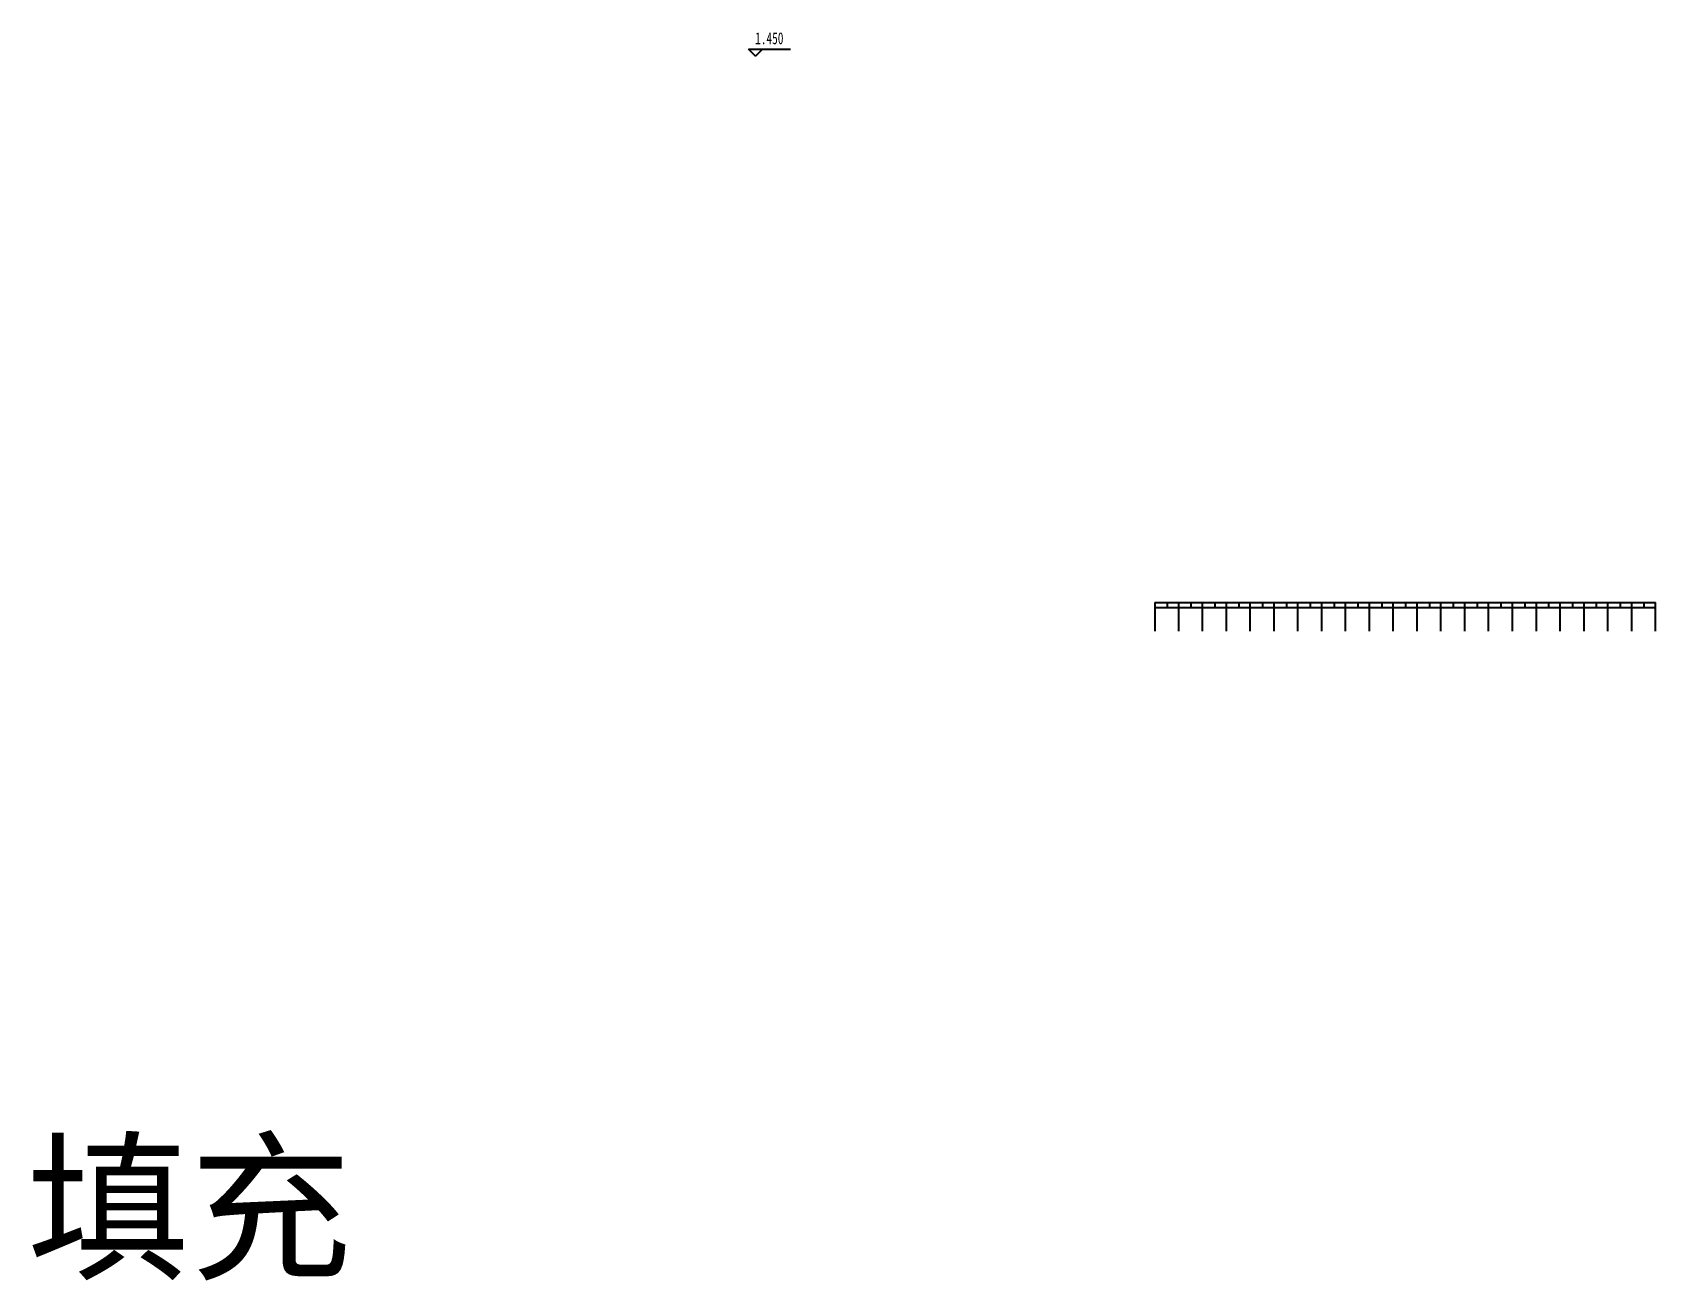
# Model space of a CAD drawing. Header units: millimetres. Extents: x -708 to 2021, y 59 to 1476.
# Drawn here: x 1340 to 2021, y 59 to 583 of the extents above; entities that cross this region are included whole.
import ezdxf

# ---------------------------------------------------------------- set-up
doc = ezdxf.new("R2010")
doc.units = ezdxf.units.MM
doc.styles.get("Standard").update_dxf_attribs({"font": 'txt', "bigfont": 'gbcbig.shx'})

msp = doc.modelspace()

# ---------------------------------------------------------------- linework, layer by layer
at = {"lineweight": 25}
for p, q in [((1640.3969, 576.16872), (1650.08096, 576.16872)), ((1643.36579, 573.16872), (1640.3969, 576.16872)), ((1643.36579, 573.16872), (1646.33467, 576.16872)), ((1650.08096, 576.16872), (1655.08096, 576.16872)), ((1655.08096, 576.16872), (1658.08096, 576.16872))]:
    msp.add_line(p, q, dxfattribs=at)
at = {"lineweight": -2}
for p, q in [((1810.89332, 343.91409), (2020.89332, 343.91409)), ((1810.89332, 343.91409), (1810.89332, 331.91409)), ((1810.89332, 341.91409), (2020.89332, 341.91409)), ((1816.02902, 343.91409), (1816.02902, 341.91409)), ((1820.89332, 331.91409), (1820.89332, 343.91409)), ((1826.02902, 343.91409), (1826.02902, 341.91409)), ((1826.02902, 343.91409), (1826.02902, 341.91409)), ((1830.89332, 331.91409), (1830.89332, 343.91409)), ((1836.02902, 343.91409), (1836.02902, 341.91409)), ((1840.89332, 331.91409), (1840.89332, 343.91409)), ((1846.02902, 343.91409), (1846.02902, 341.91409)), ((1850.89332, 331.91409), (1850.89332, 343.91409)), ((1856.02902, 343.91409), (1856.02902, 341.91409)), ((1860.89332, 331.91409), (1860.89332, 343.91409)), ((1866.02902, 343.91409), (1866.02902, 341.91409)), ((1870.89332, 331.91409), (1870.89332, 343.91409)), ((1876.02902, 343.91409), (1876.02902, 341.91409)), ((1880.89332, 331.91409), (1880.89332, 343.91409)), ((1886.02902, 343.91409), (1886.02902, 341.91409)), ((1890.89332, 331.91409), (1890.89332, 343.91409)), ((1896.02902, 343.91409), (1896.02902, 341.91409)), ((1900.89332, 331.91409), (1900.89332, 343.91409)), ((1906.02902, 343.91409), (1906.02902, 341.91409)), ((1910.89332, 331.91409), (1910.89332, 343.91409)), ((1916.02902, 343.91409), (1916.02902, 341.91409)), ((1920.89332, 331.91409), (1920.89332, 343.91409)), ((1926.02902, 343.91409), (1926.02902, 341.91409)), ((1930.89332, 331.91409), (1930.89332, 343.91409)), ((1936.02902, 343.91409), (1936.02902, 341.91409)), ((1940.89332, 331.91409), (1940.89332, 343.91409)), ((1946.02902, 343.91409), (1946.02902, 341.91409)), ((1950.89332, 331.91409), (1950.89332, 343.91409)), ((1956.02902, 343.91409), (1956.02902, 341.91409)), ((1960.89332, 331.91409), (1960.89332, 343.91409)), ((1966.02902, 343.91409), (1966.02902, 341.91409)), ((1970.89332, 331.91409), (1970.89332, 343.91409)), ((1976.02902, 343.91409), (1976.02902, 341.91409)), ((1980.89332, 331.91409), (1980.89332, 343.91409)), ((1986.02902, 343.91409), (1986.02902, 341.91409)), ((1990.89332, 331.91409), (1990.89332, 343.91409)), ((1996.02902, 343.91409), (1996.02902, 341.91409)), ((2000.89332, 331.91409), (2000.89332, 343.91409)), ((2000.89332, 331.91409), (2000.89332, 343.91409)), ((2006.02902, 343.91409), (2006.02902, 341.91409)), ((2010.89332, 331.91409), (2010.89332, 343.91409)), ((2010.89332, 331.91409), (2010.89332, 343.91409)), ((2016.02902, 343.91409), (2016.02902, 341.91409)), ((2020.89332, 331.91409), (2020.89332, 343.91409))]:
    msp.add_line(p, q, dxfattribs=at)

# ---------------------------------------------------------------- texts
at = {"lineweight": 25, "insert": (1649.13638, 583.17753), "char_height": 5, "width": 30, "attachment_point": 2}
msp.add_mtext('{\\fFangSong|b0|i0|c134|p49;\\W0.7;1.450}', dxfattribs=at)
at = {"lineweight": 0, "insert": (1405.94447, 115.06586), "char_height": 50, "width": 497.9396559, "attachment_point": 2}
msp.add_mtext('{\\fFangSong|b0|i0|c134|p49;填充}', dxfattribs=at)

doc.saveas('drawing.dxf')
